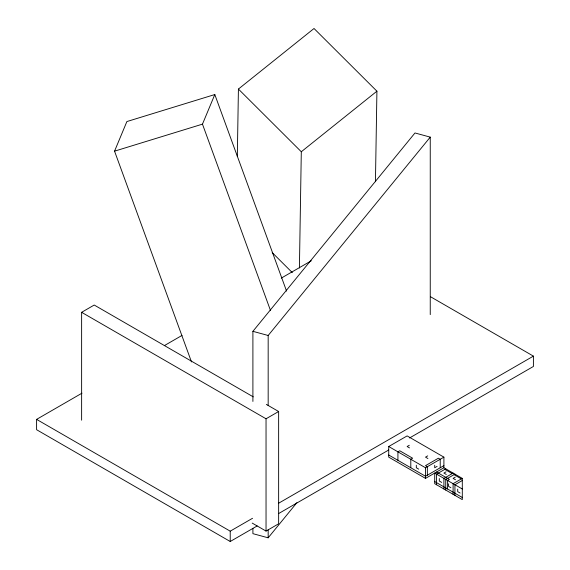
<?xml version="1.0" encoding="UTF-8"?>
<svg xmlns="http://www.w3.org/2000/svg" width="570" height="570" viewBox="0 0 570 570"><rect width="100%" height="100%" fill="white"/><g stroke="black" fill="none" stroke-linecap="round" stroke-linejoin="round"><path stroke-width="0.85" d="M237.32 156.501L238.417 89.062L314.027 28.5L376.92 91.193L375.445 181.702M299.414 267.993L301.302 151.755L238.417 89.062M191.492 361.936L114.549 151.164L126.882 121.56L214.805 94.542L286.56 291.092M270.558 310.657L202.471 124.146L214.805 94.542M252.902 401.437L252.902 331.327L414.981 132.967L430.25 137.128L430.25 314.612M268.171 405.591L268.171 335.488L430.25 137.128M252.902 528.333L252.902 533.663L268.171 537.816L296.87 502.69M301.302 151.755L376.92 91.193M81.624 420.183L81.624 312.31L94.221 305.036L253.28 396.87M257.156 525.953L230.223 541.5L36.594 429.709L36.594 419.378L81.995 393.165M164.331 345.634L182.029 335.416M281.295 278.103L311.305 260.775M81.624 312.31L266.04 418.786L278.637 411.511L278.637 523.802L266.04 531.076L252.204 523.089M36.594 419.378L230.223 531.169L252.538 518.287M278.702 503.182L533.406 356.129L533.406 366.46L409.517 437.988M388.726 446.524L407.123 435.907L443.902 457.14L443.902 467.763L425.512 478.38L388.726 457.14L388.726 446.524L425.512 467.763L443.902 457.14M278.702 513.513L388.74 449.979M409.31 445.263L407.123 446.524L409.517 447.906M427.7 455.879L425.512 457.14L427.913 458.529M437.105 466.374L434.711 467.763L434.711 465.234M443.902 465.64L425.512 476.256L388.726 455.017M445.74 468.825L436.549 474.133L436.549 484.749M446.089 471.803L443.902 473.072L446.303 474.454M453.1 473.072L443.902 478.38L443.902 488.996M454.938 474.133L445.74 479.441L445.74 490.058M455.288 477.118L453.1 478.38L455.501 479.762M462.299 488.996L434.711 473.072L434.711 483.688L462.299 499.619L462.299 478.38L453.1 483.688L453.1 494.304M462.299 480.503L454.938 484.749L454.938 495.366M114.549 151.164L202.471 124.146M252.902 331.327L268.171 335.488M430.443 296.685L533.406 356.129M443.902 467.763L462.299 478.38M444.821 469.352L452.181 473.599M454.019 474.66L461.379 478.907M436.549 472.01L449.424 479.441L447.585 480.503L447.585 488.996M418.715 469.146L416.314 467.763L416.314 465.234M441.707 482.42L439.306 481.03L439.306 478.508M450.899 487.728L448.505 486.345L448.505 483.816M460.097 493.036L457.696 491.654L457.696 489.124M434.711 481.565L462.299 497.489M266.347 404.408L278.637 411.511M272.182 252.574L292.31 272.631M440.225 467.763L440.225 459.263L438.387 458.202L425.512 465.64L427.35 466.702L427.35 475.195M425.512 467.763L425.512 478.38M410.799 467.763L410.799 459.263L412.637 458.202L399.762 450.77L397.924 451.832L397.924 460.325M268.171 529.829L268.171 537.816M266.04 418.786L266.04 531.076M230.223 531.169L230.223 541.5"/></g></svg>
